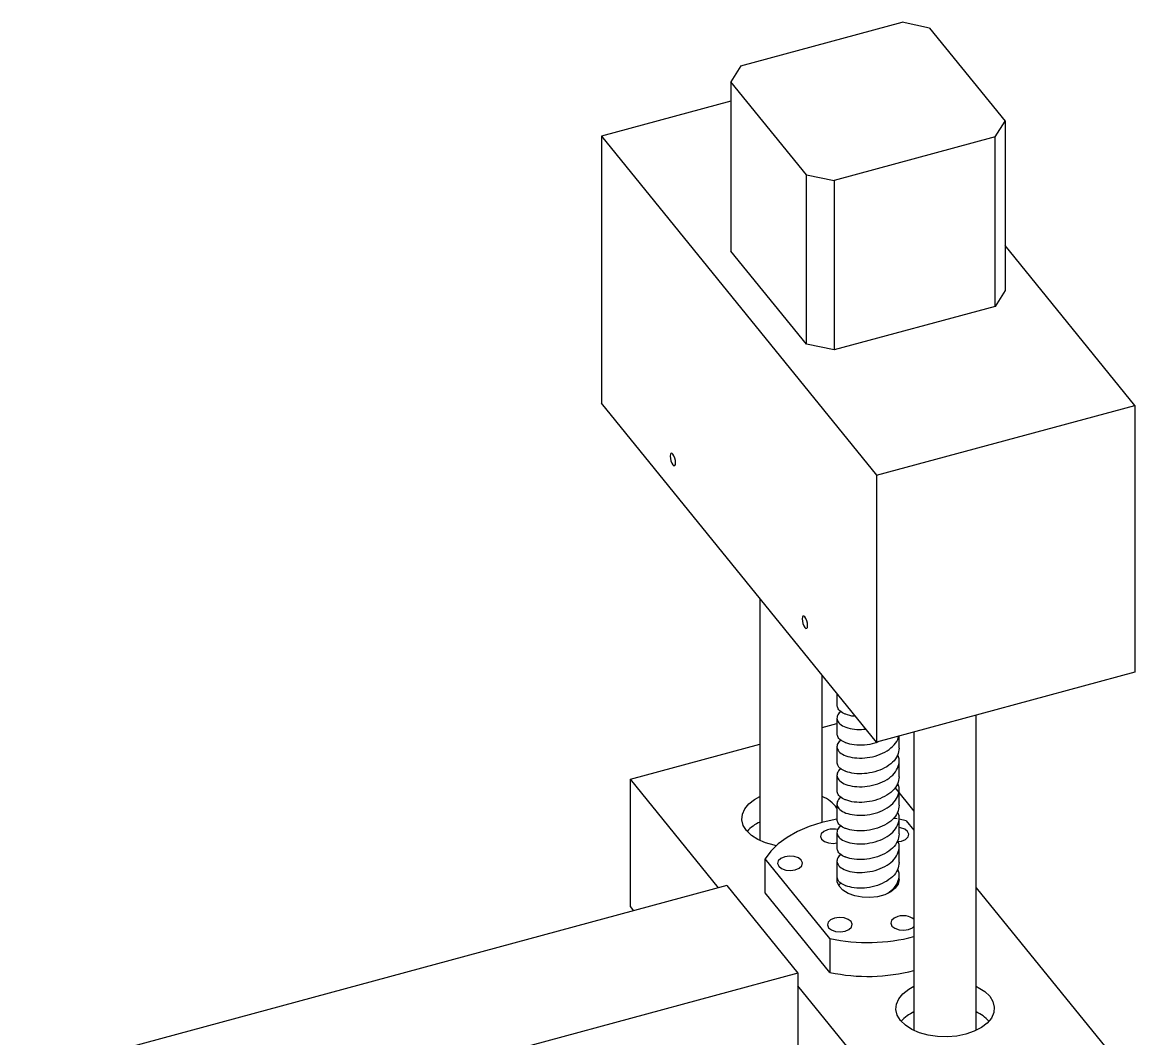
# Model space of a CAD drawing. Header units: millimetres. Extents: x 0 to 420, y 0 to 297.
# Drawn here: x 67.32 to 88.77, y 81.79 to 101.38 of the extents above; entities that cross this region are included whole.
import ezdxf

# ---------------------------------------------------------------- set-up
doc = ezdxf.new("R2010")
doc.units = ezdxf.units.MM

msp = doc.modelspace()

# ---------------------------------------------------------------- linework, layer by layer
at = {"color": 7, "linetype": 'Continuous', "lineweight": 25}
for p, q in [((81.176, 100.543), (84.282, 101.383)), ((84.814, 101.272), (84.282, 101.383)), ((84.814, 101.272), (86.269, 99.479)), ((81.176, 100.543), (80.984, 100.236)), ((82.439, 98.443), (80.984, 100.236)), ((80.984, 100.236), (80.984, 96.97)), ((80.984, 99.861), (78.485, 99.185)), ((86.077, 99.172), (86.269, 99.479)), ((86.269, 99.479), (86.269, 96.213)), ((78.485, 99.185), (83.787, 92.651)), ((78.485, 99.185), (78.485, 94.041)), ((86.077, 99.172), (82.971, 98.332)), ((86.077, 95.906), (86.077, 99.172)), ((82.439, 95.177), (82.439, 98.443)), ((82.439, 98.443), (82.971, 98.332)), ((82.971, 98.332), (82.971, 95.066)), ((82.439, 95.177), (80.984, 96.97)), ((88.768, 93.998), (86.269, 97.077)), ((86.269, 96.213), (86.077, 95.906)), ((86.077, 95.906), (82.971, 95.066)), ((82.971, 95.066), (82.439, 95.177)), ((83.787, 87.507), (78.485, 94.041)), ((83.787, 92.651), (88.768, 93.998)), ((88.768, 93.998), (88.768, 88.853)), ((83.787, 92.651), (83.787, 87.507)), ((81.542, 90.274), (81.542, 85.608)), ((82.742, 85.956), (82.742, 88.795)), ((88.768, 88.853), (83.787, 87.507)), ((83.026, 88.444), (83.026, 88.218)), ((83.026, 87.969), (83.026, 87.666)), ((85.711, 81.948), (85.711, 88.027)), ((82.742, 87.789), (83.026, 87.866)), ((84.226, 87.391), (84.226, 87.625)), ((84.511, 87.702), (84.511, 81.948)), ((79.044, 86.789), (81.542, 87.464)), ((83.026, 87.418), (83.026, 87.115)), ((84.226, 86.84), (84.226, 87.142)), ((83.026, 86.866), (83.026, 86.564)), ((79.044, 84.339), (79.044, 86.789)), ((80.741, 84.697), (79.044, 86.789)), ((84.143, 86.629), (84.511, 86.175)), ((84.226, 86.289), (84.226, 86.591)), ((83.026, 86.315), (83.026, 86.013)), ((84.189, 86.025), (84.109, 86.036)), ((84.226, 85.737), (84.226, 86.04)), ((84.361, 85.992), (84.226, 86.018)), ((84.361, 85.992), (84.511, 85.808)), ((83.026, 85.764), (83.026, 85.462)), ((84.226, 85.186), (84.226, 85.489)), ((82.892, 83.721), (81.645, 85.258)), ((81.645, 84.604), (81.645, 85.258)), ((83.026, 85.213), (83.026, 84.911)), ((84.226, 84.857), (84.226, 84.937)), ((80.904, 84.742), (67.32, 81.068)), ((80.904, 84.742), (82.274, 83.053)), ((82.892, 83.068), (81.645, 84.604)), ((85.711, 84.696), (88.209, 81.618)), ((79.111, 84.257), (79.044, 84.339)), ((82.892, 83.721), (82.892, 83.068)), ((82.274, 83.053), (68.69, 79.38)), ((82.274, 83.053), (82.274, 80.113)), ((84.134, 80.516), (82.274, 82.808))]:
    msp.add_line(p, q, dxfattribs=at)
at = {"color": 7, "linetype": 'Continuous', "lineweight": 25, "flags": 128}
for points in [[(79.917, 92.889), (79.913, 92.933), (79.901, 92.981), (79.884, 93.024), (79.864, 93.057), (79.843, 93.074), (79.826, 93.073), (79.815, 93.054), (79.811, 93.02), (79.815, 92.976), (79.826, 92.929), (79.843, 92.885), (79.864, 92.853), (79.884, 92.835), (79.901, 92.836), (79.913, 92.855), (79.917, 92.889)], [(82.462, 89.753), (82.458, 89.797), (82.446, 89.844), (82.429, 89.887), (82.409, 89.92), (82.388, 89.937), (82.371, 89.936), (82.36, 89.917), (82.356, 89.883), (82.36, 89.839), (82.371, 89.792), (82.388, 89.749), (82.409, 89.716), (82.429, 89.699), (82.446, 89.7), (82.458, 89.719), (82.462, 89.753)], [(81.857, 85.51), (81.818, 85.517), (81.65, 85.564), (81.501, 85.628), (81.377, 85.708), (81.282, 85.8), (81.219, 85.902), (81.193, 86.008), (81.203, 86.116), (81.249, 86.22), (81.329, 86.317), (81.44, 86.403), (81.542, 86.458)], [(83.028, 86.019), (82.995, 86.013), (82.736, 85.954), (82.492, 85.877), (82.268, 85.781), (82.069, 85.669), (81.896, 85.543), (81.754, 85.405), (81.645, 85.258)], [(82.846, 85.818), (82.771, 85.786), (82.722, 85.74), (82.708, 85.687), (82.73, 85.634), (82.786, 85.591), (82.866, 85.563), (82.959, 85.555), (83.026, 85.562)], [(84.203, 85.588), (84.273, 85.6), (84.348, 85.632), (84.397, 85.678), (84.411, 85.731), (84.388, 85.784), (84.333, 85.827), (84.253, 85.855), (84.226, 85.86)], [(82.02, 85.296), (81.945, 85.264), (81.896, 85.218), (81.882, 85.165), (81.905, 85.112), (81.96, 85.069), (82.04, 85.041), (82.133, 85.033), (82.224, 85.045), (82.299, 85.078), (82.348, 85.124), (82.362, 85.177), (82.339, 85.23), (82.284, 85.273), (82.204, 85.301), (82.111, 85.309), (82.02, 85.296)], [(84.226, 84.857), (84.226, 84.856), (84.207, 84.77), (84.152, 84.689), (84.063, 84.619), (83.947, 84.564), (83.811, 84.527), (83.663, 84.511), (83.513, 84.516), (83.37, 84.543), (83.243, 84.59), (83.14, 84.653), (83.068, 84.73), (83.031, 84.814), (83.03, 84.896)], [(82.98, 84.113), (82.905, 84.081), (82.856, 84.035), (82.842, 83.982), (82.865, 83.929), (82.92, 83.886), (83, 83.858), (83.093, 83.85), (83.184, 83.863), (83.259, 83.895), (83.308, 83.941), (83.322, 83.994), (83.299, 84.047), (83.244, 84.09), (83.164, 84.118), (83.071, 84.126), (82.98, 84.113)], [(84.203, 84.146), (84.128, 84.114), (84.08, 84.067), (84.065, 84.014), (84.088, 83.961), (84.143, 83.918), (84.223, 83.89), (84.316, 83.882), (84.407, 83.895), (84.482, 83.927), (84.511, 83.949)], [(85.711, 82.799), (85.752, 82.779), (85.876, 82.699), (85.971, 82.606), (86.034, 82.505), (86.06, 82.398), (86.05, 82.291), (86.004, 82.187), (85.924, 82.09), (85.813, 82.004), (85.674, 81.932), (85.514, 81.877), (85.339, 81.841), (85.154, 81.826), (84.968, 81.831), (84.788, 81.858), (84.62, 81.904), (84.471, 81.969), (84.346, 82.049), (84.251, 82.141), (84.189, 82.242), (84.162, 82.349), (84.172, 82.456), (84.218, 82.56), (84.298, 82.657), (84.41, 82.743), (84.511, 82.799)]]:
    msp.add_lwpolyline(points, dxfattribs=at)
at = {"color": 7, "linetype": 'Continuous', "lineweight": 25}
for centre, radius, start, end in [((82.465, 85.817), 0.699, 36.5782, 66.6965), ((82.948, 85.432), 0.399, 75.7605, 104.7809), ((84.305, 83.821), 0.34, 52.6171, 107.3587), ((83.625, 87.154), 3.511, 257.94, 284.6175), ((83.625, 86.501), 3.511, 257.94, 284.6175)]:
    msp.add_arc(centre, radius, start, end, dxfattribs=at)
at = {"color": 8, "linetype": 'Continuous', "lineweight": 25}
for centre, radius, start, end in [((81.838, 85.298), 0.73, 113.9394, 138.1093), ((84.807, 81.638), 0.73, 113.9394, 138.1093), ((85.393, 81.608), 0.766, 42.4703, 65.481)]:
    msp.add_arc(centre, radius, start, end, dxfattribs=at)
at = {"color": 7, "linetype": 'Continuous', "lineweight": 25}
for points, knots in [([(83.383, 88.004), (83.376, 88.004), (83.303, 88.005), (83.24, 88.027), (83.171, 88.054), (83.108, 88.084), (83.038, 88.142), (83.034, 88.195), (83.032, 88.218)], [0, 0, 0, 0, 0.034395, 0.329783, 0.35149, 0.470099, 0.76512, 1, 1, 1, 1]), ([(83.109, 88.095), (83.106, 88.093), (83.059, 88.071), (83.026, 88.008), (83.024, 87.92), (83.098, 87.837), (83.231, 87.776), (83.4, 87.744), (83.526, 87.753), (83.584, 87.757)], [0, 0, 0, 0, 0.014964, 0.183247, 0.351206, 0.519176, 0.687492, 0.855841, 1, 1, 1, 1]), ([(83.109, 87.544), (83.106, 87.542), (83.059, 87.52), (83.026, 87.457), (83.024, 87.369), (83.098, 87.286), (83.23, 87.225), (83.409, 87.194), (83.612, 87.2), (83.816, 87.247), (84.001, 87.333), (84.136, 87.451), (84.209, 87.553), (84.212, 87.612), (84.213, 87.622)], [0, 0, 0, 0, 0.00865, 0.105926, 0.203015, 0.30011, 0.397405, 0.494719, 0.591821, 0.688904, 0.786162, 0.883508, 0.980626, 1, 1, 1, 1]), ([(83.86, 87.526), (83.826, 87.512), (83.731, 87.47), (83.553, 87.444), (83.356, 87.447), (83.24, 87.475), (83.171, 87.503), (83.108, 87.533), (83.038, 87.591), (83.034, 87.643), (83.032, 87.667)], [0, 0, 0, 0, 0.093525, 0.265338, 0.437161, 0.609339, 0.621992, 0.691128, 0.863092, 1, 1, 1, 1]), ([(84.225, 87.391), (84.22, 87.343), (84.208, 87.246), (84.105, 87.113), (83.952, 87.003), (83.76, 86.928), (83.554, 86.892), (83.355, 86.896), (83.24, 86.924), (83.171, 86.952), (83.108, 86.982), (83.038, 87.039), (83.034, 87.092), (83.032, 87.116)], [0, 0, 0, 0, 0.10485, 0.212976, 0.321348, 0.429659, 0.537761, 0.64587, 0.754202, 0.762163, 0.805662, 0.913859, 1, 1, 1, 1]), ([(83.109, 86.993), (83.106, 86.991), (83.059, 86.969), (83.026, 86.906), (83.024, 86.818), (83.098, 86.735), (83.23, 86.673), (83.409, 86.642), (83.612, 86.649), (83.817, 86.696), (84, 86.782), (84.141, 86.9), (84.219, 87.039), (84.239, 87.164), (84.207, 87.235), (84.196, 87.258)], [0, 0, 0, 0, 0.007685, 0.094108, 0.180364, 0.266625, 0.353065, 0.439521, 0.525789, 0.612041, 0.698448, 0.784932, 0.871215, 0.957084, 1, 1, 1, 1]), ([(83.109, 86.442), (83.106, 86.44), (83.059, 86.418), (83.026, 86.354), (83.024, 86.267), (83.098, 86.184), (83.23, 86.122), (83.409, 86.091), (83.612, 86.098), (83.817, 86.145), (84, 86.231), (84.141, 86.349), (84.219, 86.488), (84.239, 86.613), (84.207, 86.683), (84.196, 86.707)], [0, 0, 0, 0, 0.007685, 0.094108, 0.180364, 0.266625, 0.353065, 0.439521, 0.525789, 0.612041, 0.698448, 0.784932, 0.871215, 0.957084, 1, 1, 1, 1]), ([(84.225, 86.84), (84.22, 86.792), (84.208, 86.695), (84.105, 86.562), (83.952, 86.452), (83.76, 86.377), (83.554, 86.341), (83.355, 86.345), (83.24, 86.373), (83.171, 86.401), (83.108, 86.431), (83.038, 86.488), (83.034, 86.541), (83.032, 86.564)], [0, 0, 0, 0, 0.10485, 0.212976, 0.321348, 0.429659, 0.537761, 0.64587, 0.754202, 0.762163, 0.805662, 0.913859, 1, 1, 1, 1]), ([(84.225, 86.289), (84.22, 86.241), (84.208, 86.144), (84.105, 86.011), (83.952, 85.901), (83.76, 85.826), (83.554, 85.79), (83.355, 85.794), (83.24, 85.822), (83.171, 85.849), (83.108, 85.88), (83.038, 85.937), (83.034, 85.99), (83.032, 86.013)], [0, 0, 0, 0, 0.10485, 0.212976, 0.321348, 0.429659, 0.537761, 0.64587, 0.754202, 0.762163, 0.805662, 0.913859, 1, 1, 1, 1]), ([(83.109, 85.891), (83.106, 85.889), (83.059, 85.866), (83.026, 85.803), (83.024, 85.715), (83.098, 85.633), (83.23, 85.571), (83.409, 85.54), (83.612, 85.547), (83.817, 85.594), (84, 85.68), (84.141, 85.798), (84.219, 85.937), (84.239, 86.062), (84.207, 86.132), (84.196, 86.156)], [0, 0, 0, 0, 0.007685, 0.094108, 0.180364, 0.266625, 0.353065, 0.439521, 0.525789, 0.612041, 0.698448, 0.784932, 0.871215, 0.957084, 1, 1, 1, 1]), ([(83.109, 85.339), (83.106, 85.338), (83.059, 85.315), (83.026, 85.252), (83.024, 85.164), (83.098, 85.082), (83.23, 85.02), (83.409, 84.989), (83.612, 84.996), (83.817, 85.043), (84, 85.128), (84.141, 85.247), (84.219, 85.386), (84.239, 85.511), (84.207, 85.581), (84.196, 85.605)], [0, 0, 0, 0, 0.007685, 0.094108, 0.180364, 0.266625, 0.353065, 0.439521, 0.525789, 0.612041, 0.698448, 0.784932, 0.871215, 0.957084, 1, 1, 1, 1]), ([(84.225, 85.737), (84.22, 85.69), (84.208, 85.593), (84.105, 85.46), (83.952, 85.35), (83.76, 85.274), (83.554, 85.239), (83.355, 85.243), (83.24, 85.271), (83.171, 85.298), (83.108, 85.329), (83.038, 85.386), (83.034, 85.439), (83.032, 85.462)], [0, 0, 0, 0, 0.10485, 0.212976, 0.321348, 0.429659, 0.537761, 0.64587, 0.754202, 0.762163, 0.805662, 0.913859, 1, 1, 1, 1]), ([(84.225, 85.186), (84.22, 85.139), (84.208, 85.042), (84.105, 84.908), (83.952, 84.799), (83.76, 84.723), (83.554, 84.687), (83.355, 84.692), (83.24, 84.72), (83.171, 84.747), (83.108, 84.777), (83.038, 84.835), (83.034, 84.888), (83.032, 84.911)], [0, 0, 0, 0, 0.10485, 0.212976, 0.321348, 0.429659, 0.537761, 0.64587, 0.754202, 0.762163, 0.805662, 0.913859, 1, 1, 1, 1]), ([(84.006, 84.594), (84.051, 84.628), (84.146, 84.698), (84.218, 84.835), (84.239, 84.959), (84.207, 85.03), (84.196, 85.053)], [0, 0, 0, 0, 0.266428, 0.560729, 0.853618, 1, 1, 1, 1]), ([(83.109, 84.788), (83.105, 84.786), (83.078, 84.774), (83.07, 84.755), (83.063, 84.739)], [0, 0, 0, 0, 0.140808, 1, 1, 1, 1])]:
    msp.add_open_spline(points, degree=3, knots=knots, dxfattribs=at)

doc.saveas('drawing.dxf')
